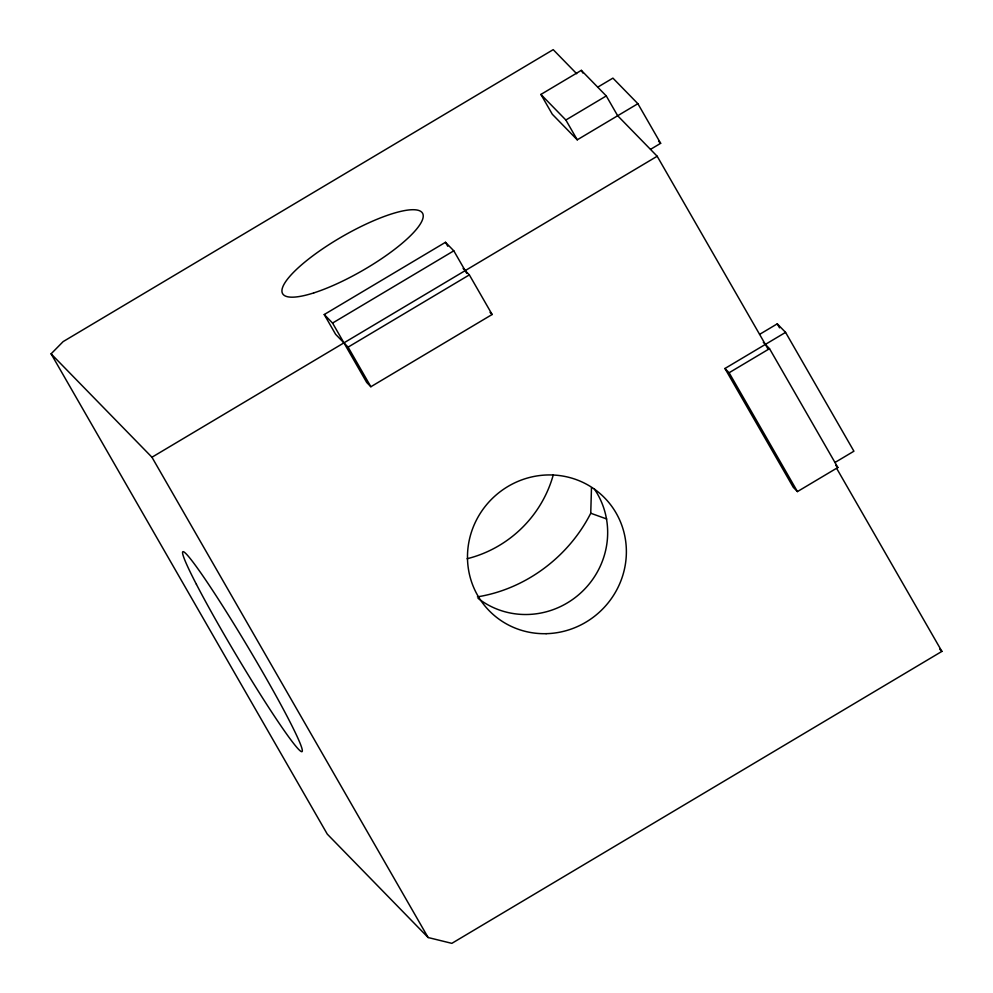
<?xml version="1.0" encoding="UTF-8"?>
<svg xmlns="http://www.w3.org/2000/svg" width="993" height="993" viewBox="0 0 993 993"><rect width="100%" height="100%" fill="white"/><g stroke="black" fill="none" stroke-linecap="round" stroke-linejoin="round"><path stroke-width="1.49" d="M477.422 596.855C525.756 589.097 568.679 556.775 590.748 513.244L591.48 487.712M836.789 468.622L941.898 651.396L451.84 943.35L428.132 937.529L327.28 834.12L51.102 353.831L63.142 341.604L553.2 49.65L576.697 73.73M650.552 149.335L660.655 143.315L637.878 103.706L577.243 139.827L552.294 114.232L540.912 94.434L581.327 70.354L606.276 95.936L617.671 115.747L657.18 156.249L767.676 348.419M597.761 87.148L612.917 78.124L637.878 103.706M540.912 94.434L565.861 120.016L606.276 95.936M463.11 268.495L469.354 274.887L492.131 314.496L370.873 386.736L348.096 347.128L335.622 334.331L324.239 314.533L445.485 242.292L453.801 250.819L466.71 273.261M324.239 314.533L332.556 323.06L453.801 250.819M51.102 353.831L151.954 457.239L657.18 156.249M348.096 347.128L469.354 274.887M759.583 334.38L777.258 323.842L785.575 332.37L853.918 451.207L834.964 462.49M763.294 342.275L769.525 348.667L837.856 467.504L797.441 491.585L793.283 487.315L724.952 368.49L785.575 332.37M724.952 368.49L729.11 372.747L769.525 348.667M590.748 513.244L606.723 518.991M658.57 141.18L660.655 143.315M835.783 465.369L837.856 467.504M939.75 649.199L941.898 651.396M490.046 312.373L492.131 314.496M370.873 386.736L366.715 382.479L332.556 323.06M777.258 323.842L779.567 327.851M581.327 70.354L582.841 72.998M729.11 372.747L797.441 491.585M565.861 120.016L577.243 139.827M445.485 242.292L447.769 246.252M151.954 457.239L428.132 937.529M594.335 488.953A80.718 78.099 -44.3 0 1 581.637 592.101A80.718 78.099 -44.3 0 1 478.03 598.295M553.287 474.828A116.367 112.594 -44.3 0 1 467.095 558.736M546.1 633.683A80.718 78.099 -44.3 0 0 616.144 513.083A80.718 78.099 -44.3 0 0 478.539 516.186A80.718 78.099 -44.3 0 0 546.1 633.683M313.714 292.923A80.718 19.798 -29.9 0 0 423.117 217.393A80.718 19.798 -29.9 0 0 320.913 250.013A80.718 19.798 -29.9 0 0 313.714 292.923M196.428 584.368A116.367 7.088 59.2 0 0 298.57 749.305A116.367 7.088 59.2 0 0 232.002 620.836A116.367 7.088 59.2 0 0 196.428 584.368"/></g></svg>
